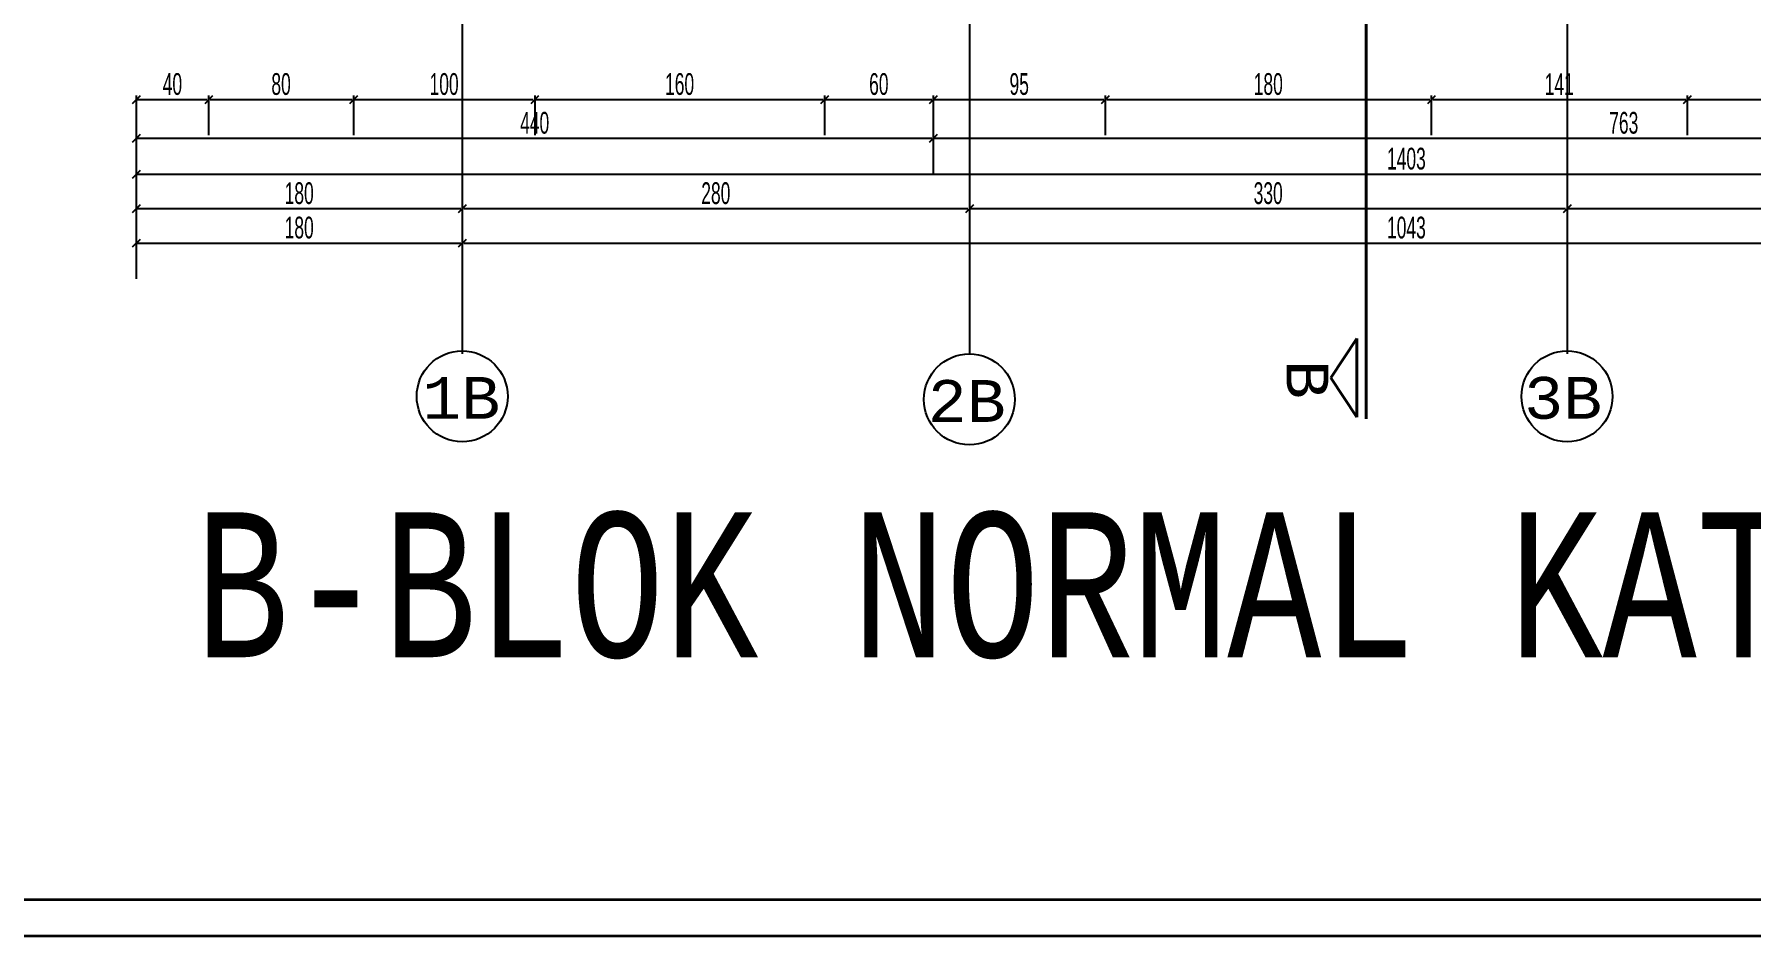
# Model space of a CAD drawing. Header units: inches. Extents: x -7543 to -822, y 102837 to 190349.
# Drawn here: x -830.0591 to -829.8696, y 102836.6651 to 102836.7646 of the extents above; entities that cross this region are included whole.
import ezdxf

# ---------------------------------------------------------------- set-up
doc = ezdxf.new("R2010")
doc.units = ezdxf.units.IN
doc.header["$MEASUREMENT"] = 0
doc.linetypes.add('DASHDOTX2', pattern=[2, 1, -0.5, 0, -0.5])
doc.linetypes.add('DASHED', pattern=[19.05, 12.7, -6.35])
for name, color, linetype, lineweight in [('AKS', 1, 'Continuous', 25), ('ICOL', 55, 'Continuous', 25), ('KESİT', 7, 'Continuous', 40), ('YAZI', 7, 'Continuous', 25)]:
    doc.layers.add(name, color=color, linetype=linetype, lineweight=lineweight)
doc.layers.add('DUVAR', color=7, linetype='Continuous', lineweight=35, true_color=0xfc4642)
doc.styles.add('ISIM', font='monos.ttf', dxfattribs={"width": 1.1, "height": 200})
doc.styles.add('OLCU', font='tromand.shx', dxfattribs={"width": 0.6, "height": 12})

# ---------------------------------------------------------------- blocks, each defined once
blk = doc.blocks.new('E')
at = {"layer": 'ICOL'}
for p, q in [((0, -3), (0, 25)), ((-2.8, -2.8), (2.8, 2.8))]:
    blk.add_line(p, q, dxfattribs=at)
blk = doc.blocks.new('D')
at = {"layer": 'ICOL'}
for p, q in [((2.8, 2.8), (-2.8, -2.8)), ((0, 3), (0, -25))]:
    blk.add_line(p, q, dxfattribs=at)

msp = doc.modelspace()

# ---------------------------------------------------------------- linework, layer by layer
at = {"layer": 'AKS', "linetype": 'DASHDOTX2', "ltscale": 10}
for p, q in [((-830.01182, 102837.24178), (-830.01182, 102836.72932)), ((-829.95582, 102837.24178), (-829.95582, 102836.72932)), ((-829.88983, 102837.24178), (-829.88983, 102836.72932))]:
    msp.add_line(p, q, dxfattribs=at)
at = {"layer": 'AKS', "color": 0}
for centre in [(-830.01182, 102836.72464), (-829.95582, 102836.7243), (-829.88983, 102836.72464)]:
    msp.add_circle(centre, 0.00502, dxfattribs=at)
at = {"layer": 'DUVAR'}
for p, q in [((-837.60107, 102836.66908), (-821.99356, 102836.66908)), ((-837.60507, 102836.66508), (-821.98956, 102836.66508))]:
    msp.add_line(p, q, dxfattribs=at)
at = {"layer": 'ICOL'}
for p, q in [((-830.03998, 102836.75739), (-830.04766, 102836.75739)), ((-830.02398, 102836.75739), (-830.03966, 102836.75739)), ((-830.00398, 102836.75739), (-830.02366, 102836.75739)), ((-829.97198, 102836.75739), (-830.00366, 102836.75739)), ((-829.95998, 102836.75739), (-829.97166, 102836.75739)), ((-829.94098, 102836.75739), (-829.95966, 102836.75739)), ((-829.90498, 102836.75739), (-829.94066, 102836.75739)), ((-829.87673, 102836.75739), (-829.90466, 102836.75739)), ((-829.82273, 102836.75739), (-829.87641, 102836.75739)), ((-829.95998, 102836.7531), (-830.04766, 102836.7531)), ((-829.80748, 102836.7531), (-829.95966, 102836.7531)), ((-829.76748, 102836.74914), (-830.04766, 102836.74914)), ((-830.01198, 102836.74534), (-830.04766, 102836.74534)), ((-829.95598, 102836.74534), (-830.01166, 102836.74534)), ((-829.88999, 102836.74534), (-829.95566, 102836.74534)), ((-829.84048, 102836.74534), (-829.88968, 102836.74534)), ((-830.01198, 102836.74153), (-830.04766, 102836.74153)), ((-829.80348, 102836.74153), (-830.01166, 102836.74153))]:
    msp.add_line(p, q, dxfattribs=at)
at = {"layer": 'KESİT', "linetype": 'DASHED'}
msp.add_line((-829.91201, 102836.94921), (-829.91201, 102836.72216), dxfattribs=at)
at = {"layer": 'KESİT'}
for p, q in [((-829.91592, 102836.72667), (-829.91304, 102836.73101)), ((-829.91304, 102836.73101), (-829.91304, 102836.72233)), ((-829.91592, 102836.72667), (-829.91304, 102836.72233))]:
    msp.add_line(p, q, dxfattribs=at)

# ---------------------------------------------------------------- block references
at = {"layer": 'ICOL', "xscale": 0.0001559999999471984, "yscale": 0.0001559999999471984, "zscale": 0.0001559999999471984, "rotation": 180}
for p in [(-830.04782, 102836.75739), (-830.03982, 102836.75739), (-830.02382, 102836.75739), (-830.00382, 102836.75739), (-829.97182, 102836.75739), (-829.95982, 102836.75739), (-829.94082, 102836.75739), (-829.90482, 102836.75739), (-829.87657, 102836.75739), (-830.04782, 102836.7531), (-829.95982, 102836.7531), (-830.04782, 102836.74914), (-830.04782, 102836.74534), (-830.01182, 102836.74534), (-829.95582, 102836.74534), (-829.88983, 102836.74534), (-830.04782, 102836.74153), (-830.01182, 102836.74153)]:
    msp.add_blockref('E', p, dxfattribs=at)
at = {"layer": 'ICOL', "xscale": 0.0001559999999471984, "yscale": 0.0001559999999471984, "zscale": 0.0001559999999471984}
for p in [(-830.03982, 102836.75739), (-830.02382, 102836.75739), (-830.00382, 102836.75739), (-829.97182, 102836.75739), (-829.95982, 102836.75739), (-829.94082, 102836.75739), (-829.90482, 102836.75739), (-829.87657, 102836.75739), (-829.95982, 102836.7531), (-830.01182, 102836.74534), (-829.95582, 102836.74534), (-829.88983, 102836.74534), (-830.01182, 102836.74153)]:
    msp.add_blockref('D', p, dxfattribs=at)

# ---------------------------------------------------------------- texts
at = {"layer": 'AKS', "style": 'ISIM', "width": 1.1}
msp.add_text('B', height=0.00462, rotation=270, dxfattribs=at).set_placement((-829.9208, 102836.72865))
for s, p in [('3B', (-829.89457, 102836.72216)), ('1B', (-830.01623, 102836.72216)), ('2B', (-829.96042, 102836.72182))]:
    msp.add_text(s, height=0.00462, dxfattribs=at).set_placement(p)
at = {"layer": 'ICOL', "char_height": 0.0024, "attachment_point": 5, "style": 'OLCU'}
for s, insert in [('\\A1;40', (-830.04382, 102836.75911)), ('\\A1;80', (-830.03182, 102836.75911)), ('\\A1;100', (-830.01382, 102836.75911)), ('\\A1;160', (-829.98782, 102836.75911)), ('\\A1;60', (-829.96582, 102836.75911)), ('\\A1;95', (-829.95032, 102836.75911)), ('\\A1;180', (-829.92282, 102836.75911)), ('\\A1;141', (-829.89069, 102836.75911)), ('\\A1;440', (-830.00382, 102836.75483)), ('\\A1;763', (-829.88357, 102836.75483)), ('\\A1;1403', (-829.90757, 102836.75087)), ('\\A1;180', (-830.02982, 102836.74706)), ('\\A1;280', (-829.98382, 102836.74706)), ('\\A1;330', (-829.92283, 102836.74706)), ('\\A1;180', (-830.02982, 102836.74326)), ('\\A1;1043', (-829.90757, 102836.74326))]:
    msp.add_mtext(s, dxfattribs=dict(at, insert=insert))
at = {"layer": 'YAZI', "style": 'ISIM', "width": 0.764322}
msp.add_text('B-BLOK NORMAL KAT PLANI ÖLÇEK: 1/50', height=0.016, dxfattribs=at).set_placement((-830.04131, 102836.69583, -0.002))

doc.saveas('drawing.dxf')
